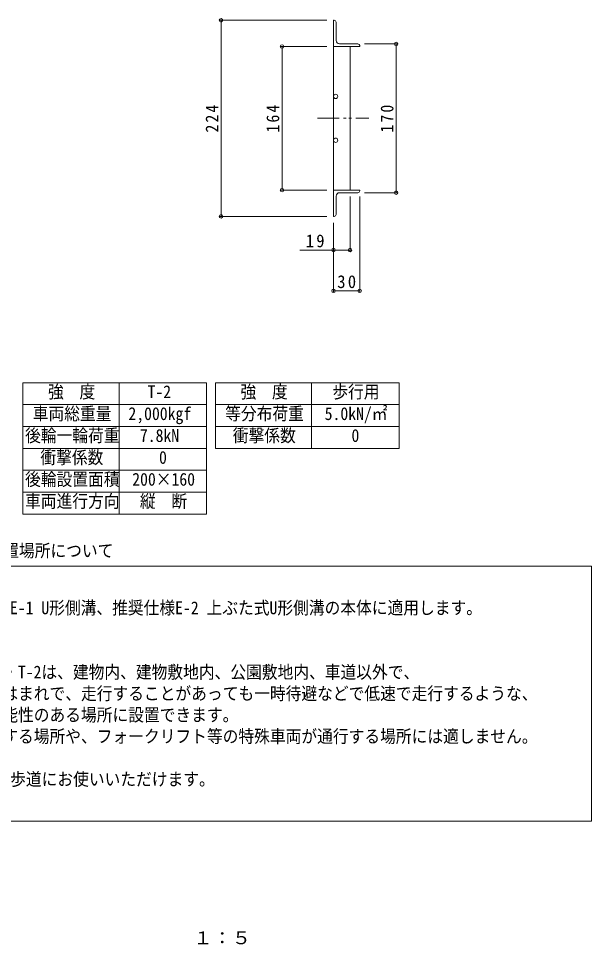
# Model space of a CAD drawing. Units: millimetres, scale not verified. Extents: x -756 to 910, y -687 to 519.
# Drawn here: x 255 to 910, y -680 to 378 of the extents above; entities that cross this region are included whole.
import ezdxf
from ezdxf.enums import TextEntityAlignment as Align

# ---------------------------------------------------------------- set-up
doc = ezdxf.new("R2010")
doc.units = ezdxf.units.MM
doc.header["$LTSCALE"] = 5
doc.header["$PDMODE"] = 32
doc.header["$PDSIZE"] = 4
doc.linetypes.add('DOUBLE_CHAIN1', pattern=[8.8, 5, -1, 0.6, -0.6, 0.6, -1])
for name, color, linetype, lineweight in [('A-0_通り芯', 2, 'Continuous', 9), ('A-2_蓋', 3, 'Continuous', 9), ('A-4_寸法', 7, 'Continuous', 9), ('F-5_F-5ﾚｲﾔ', 7, 'Continuous', 9)]:
    doc.layers.add(name, color=color, linetype=linetype, lineweight=lineweight)
doc.styles.add('ＭＳ ゴシック', font='')
doc.styles.get('ＭＳ ゴシック').set_extended_font_data('MS Gothic')

msp = doc.modelspace()

# ---------------------------------------------------------------- linework, layer by layer
at = {"layer": 'A-0_通り芯'}
for p, q in [((615.028, 345.959), (615.028, 375.959)), ((616.028, 375.959), (615.028, 375.959)), ((618.028, 352.959), (618.028, 373.959)), ((645.028, 345.959), (615.028, 345.959)), ((622.028, 348.959), (643.028, 348.959)), ((645.028, 346.959), (645.028, 345.959)), ((615.028, 181.959), (615.028, 151.959)), ((645.028, 181.959), (615.028, 181.959)), ((645.028, 180.959), (645.028, 181.959)), ((618.028, 174.959), (618.028, 153.959)), ((622.028, 178.959), (643.028, 178.959)), ((616.028, 151.959), (615.028, 151.959))]:
    msp.add_line(p, q, dxfattribs=at)
for centre, radius, start, end in [((616.028, 373.959), 2, 0, 90), ((622.028, 352.959), 4, 180, 270), ((643.028, 346.959), 2, 0, 90), ((643.028, 180.959), 2, 270, 0), ((622.028, 174.959), 4, 90, 180), ((616.028, 153.959), 2, 270, 0)]:
    msp.add_arc(centre, radius, start, end, dxfattribs=at)
at = {"layer": 'A-2_蓋'}
for p, q in [((615.028, 345.959), (615.028, 181.959)), ((634.028, 345.959), (634.028, 181.959))]:
    msp.add_line(p, q, dxfattribs=at)
at = {"layer": 'A-2_蓋', "linetype": 'DOUBLE_CHAIN1'}
msp.add_line((596.667, 263.959), (655.346, 263.959), dxfattribs=at)
at = {"layer": 'A-2_蓋'}
for centre in [(617.528, 288.959), (617.528, 238.959)]:
    msp.add_circle(centre, 2.5, dxfattribs=at)
at = {"layer": 'A-4_寸法'}
for p, q in [((607.528, 375.959), (484.987, 375.959)), ((486.486, 151.959), (486.486, 375.959)), ((607.528, 345.959), (554.774, 345.959)), ((556.274, 345.959), (556.274, 181.959)), ((650.528, 348.959), (688.247, 348.959)), ((686.747, 348.959), (686.747, 178.959)), ((607.528, 181.959), (554.774, 181.959)), ((634.028, 174.459), (634.028, 111.946)), ((645.028, 174.459), (645.028, 65.324)), ((650.528, 178.959), (688.247, 178.959)), ((607.528, 151.959), (484.987, 151.959)), ((615.028, 144.459), (615.028, 65.324)), ((576.771, 113.446), (634.028, 113.446)), ((615.028, 66.824), (645.028, 66.824))]:
    msp.add_line(p, q, dxfattribs=at)
for p in [(486.486, 375.959), (686.747, 348.959), (556.274, 345.959), (556.274, 181.959), (686.747, 178.959), (486.486, 151.959), (615.028, 113.446), (634.028, 113.446), (615.028, 66.824), (645.028, 66.824)]:
    msp.add_point(p, dxfattribs=at)
at = {"layer": 'F-5_F-5ﾚｲﾔ', "color": 2}
for p, q in [((260, -38.116), (260, -188.116)), ((260, -38.116), (470, -38.116)), ((370, -38.116), (370, -188.116)), ((470, -38.116), (470, -188.116)), ((480, -38.116), (690, -38.116)), ((480, -38.116), (480, -113.116)), ((590, -38.116), (590, -113.116)), ((690, -38.116), (690, -113.116)), ((260, -63.116), (470, -63.116)), ((480, -63.116), (690, -63.116)), ((260, -88.116), (470, -88.116)), ((480, -88.116), (690, -88.116)), ((260, -113.116), (470, -113.116)), ((480, -113.116), (690, -113.116)), ((260, -138.116), (470, -138.116)), ((260, -163.116), (470, -163.116)), ((260, -188.116), (470, -188.116)), ((40, -247.723), (910, -247.723))]:
    msp.add_line(p, q, dxfattribs=at)
msp.add_lwpolyline([(910, -247.723), (910, -539.054), (40, -539.054)], dxfattribs=at)

# ---------------------------------------------------------------- texts
at = {"layer": 'A-4_寸法', "color": 2, "char_height": 14.66, "attachment_point": 7, "rotation": 90, "style": 'ＭＳ ゴシック'}
for s, insert in [('\\T1.27;\\W0.9;224', (483.487, 247.709)), ('\\T1.27;\\W0.9;164', (553.274, 247.709)), ('\\T1.27;\\W0.9;170', (683.747, 247.709))]:
    msp.add_mtext(s, dxfattribs=dict(at, insert=insert))
at = {"layer": 'A-4_寸法', "color": 2, "char_height": 14.66, "attachment_point": 7, "style": 'ＭＳ ゴシック'}
for s, insert in [('\\T1.27;\\W0.95;19', (583.346, 116.446)), ('\\T1.27;\\W0.95;30', (619.403, 69.824))]:
    msp.add_mtext(s, dxfattribs=dict(at, insert=insert))
at = {"layer": 'F-5_F-5ﾚｲﾔ', "style": 'ＭＳ ゴシック', "width": 0.9}
for s, p in [('強\u3000度', (288.75, -60.116)), ('T-2', (402.5, -60.116)), ('強\u3000度', (508.75, -60.116)), ('歩行用', (613.75, -60.116)), ('5.0kN/㎡', (605, -85.116)), ('車両総重量', (271.25, -85.116)), ('2,000kgf', (380.625, -85.116)), ('等分布荷重', (491.25, -85.116)), ('後輪一輪荷重', (262.5, -110.116)), ('7.8kN', (393.75, -110.116)), ('衝撃係数', (500, -110.116)), ('0', (635.625, -110.116)), ('衝撃係数', (280, -135.116)), ('0', (415.625, -135.116)), ('後輪設置面積', (262.5, -160.116)), ('200×160', (385, -160.116)), ('車両進行方向', (262.5, -185.116)), ('縦\u3000断', (393.75, -185.116)), ('適用Ｕ形側溝および、設置場所について', (39.559, -241.657)), ('\u3000JIS A 5372 推奨仕様E-1 U形側溝、推奨仕様E-2 上ぶた式U形側溝の本体に適用します。', (56.474, -306.904)), ('\u3000適用荷重 T-14・T-6・T-2は、建物内、建物敷地内、公園敷地内、車道以外で、', (56.474, -380.312)), ('\u3000車両が走行することはまれで、走行することがあっても一時待避などで低速で走行するような、', (56.474, -404.781)), ('\u3000車両が乗り入れる可能性のある場所に設置できます。 ', (56.474, -429.251)), ('\u3000※車両が頻繁に通行する場所や、フォークリフト等の特殊車両が通行する場所には適しません。', (56.474, -453.72)), ('\u3000適用荷重 歩行用は、歩道にお使いいただけます。', (56.474, -502.659))]:
    msp.add_text(s, height=14.66, dxfattribs=at).set_placement(p, align=Align.BOTTOM_LEFT)
at = {"layer": 'F-5_F-5ﾚｲﾔ', "color": 2, "style": 'ＭＳ ゴシック', "width": 1.1}
msp.add_text('１：５', height=14.66, dxfattribs=at).set_placement((454.889, -683.96), align=Align.BOTTOM_LEFT)

doc.saveas('drawing.dxf')
